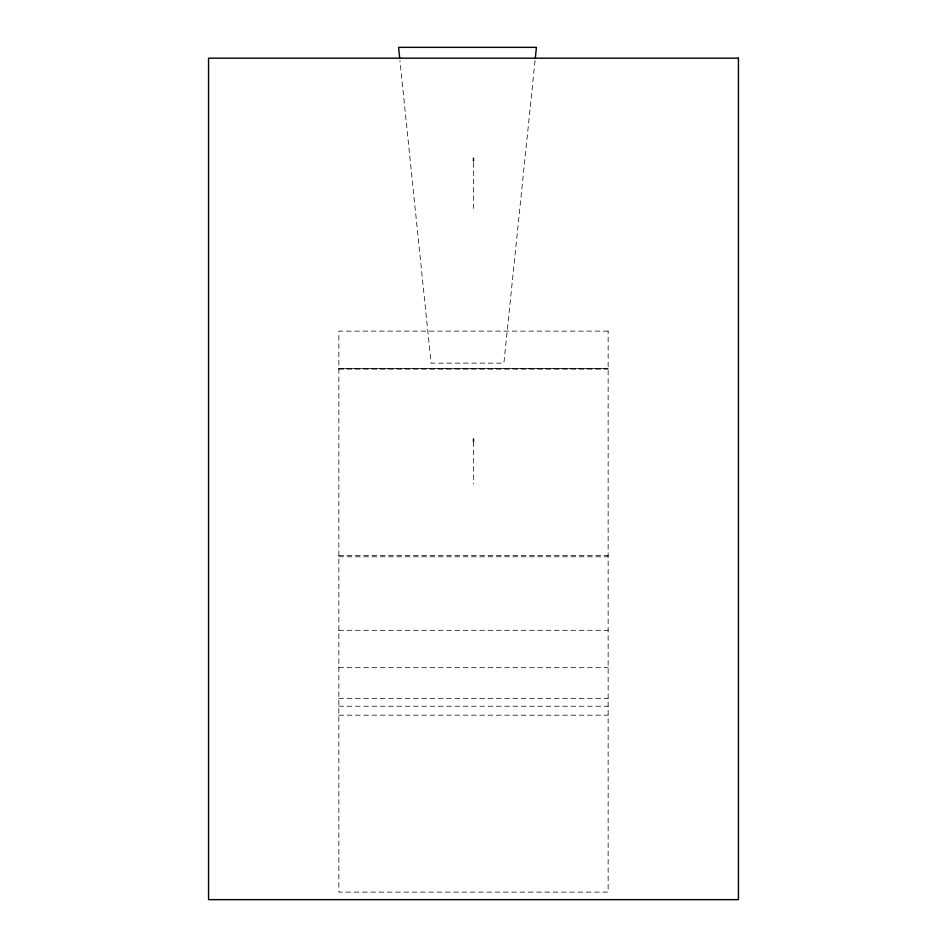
<?xml version="1.0" encoding="UTF-8"?>
<svg xmlns="http://www.w3.org/2000/svg" width="947" height="947" viewBox="0 0 947 947"><rect width="100%" height="100%" fill="white"/><g stroke="black" fill="none" stroke-linecap="round" stroke-linejoin="round"><path stroke-width="0.71" stroke-dasharray="4.74 3.55" d="M535.055 60.572L503.887 363.139L431.098 363.139L399.93 60.572M338.86 369.141L608.14 369.141M338.86 555.51L608.14 555.51M338.86 556.789L608.14 556.789M338.86 630.3L608.14 630.3M338.86 667.682L608.14 667.682M338.86 698.306L608.14 698.306M338.86 706.225L608.14 706.225M338.86 715.186L608.14 715.186M473.5 162.612L473.5 208.435M473.5 441.752L473.5 483.988M608.14 331.119L338.86 331.119L338.86 892.098L608.14 892.098L608.14 331.119M608.14 368.407L338.86 368.407L608.14 368.513"/><path stroke-width="1.42" d="M535.363 57.637L536.416 47.35L398.569 47.35L399.634 57.637M473.5 158.185L473.5 161.132M473.5 438.84L473.5 441.752M738.435 58.181L208.565 58.181L208.565 899.65L738.435 899.65L738.435 58.181"/></g></svg>
